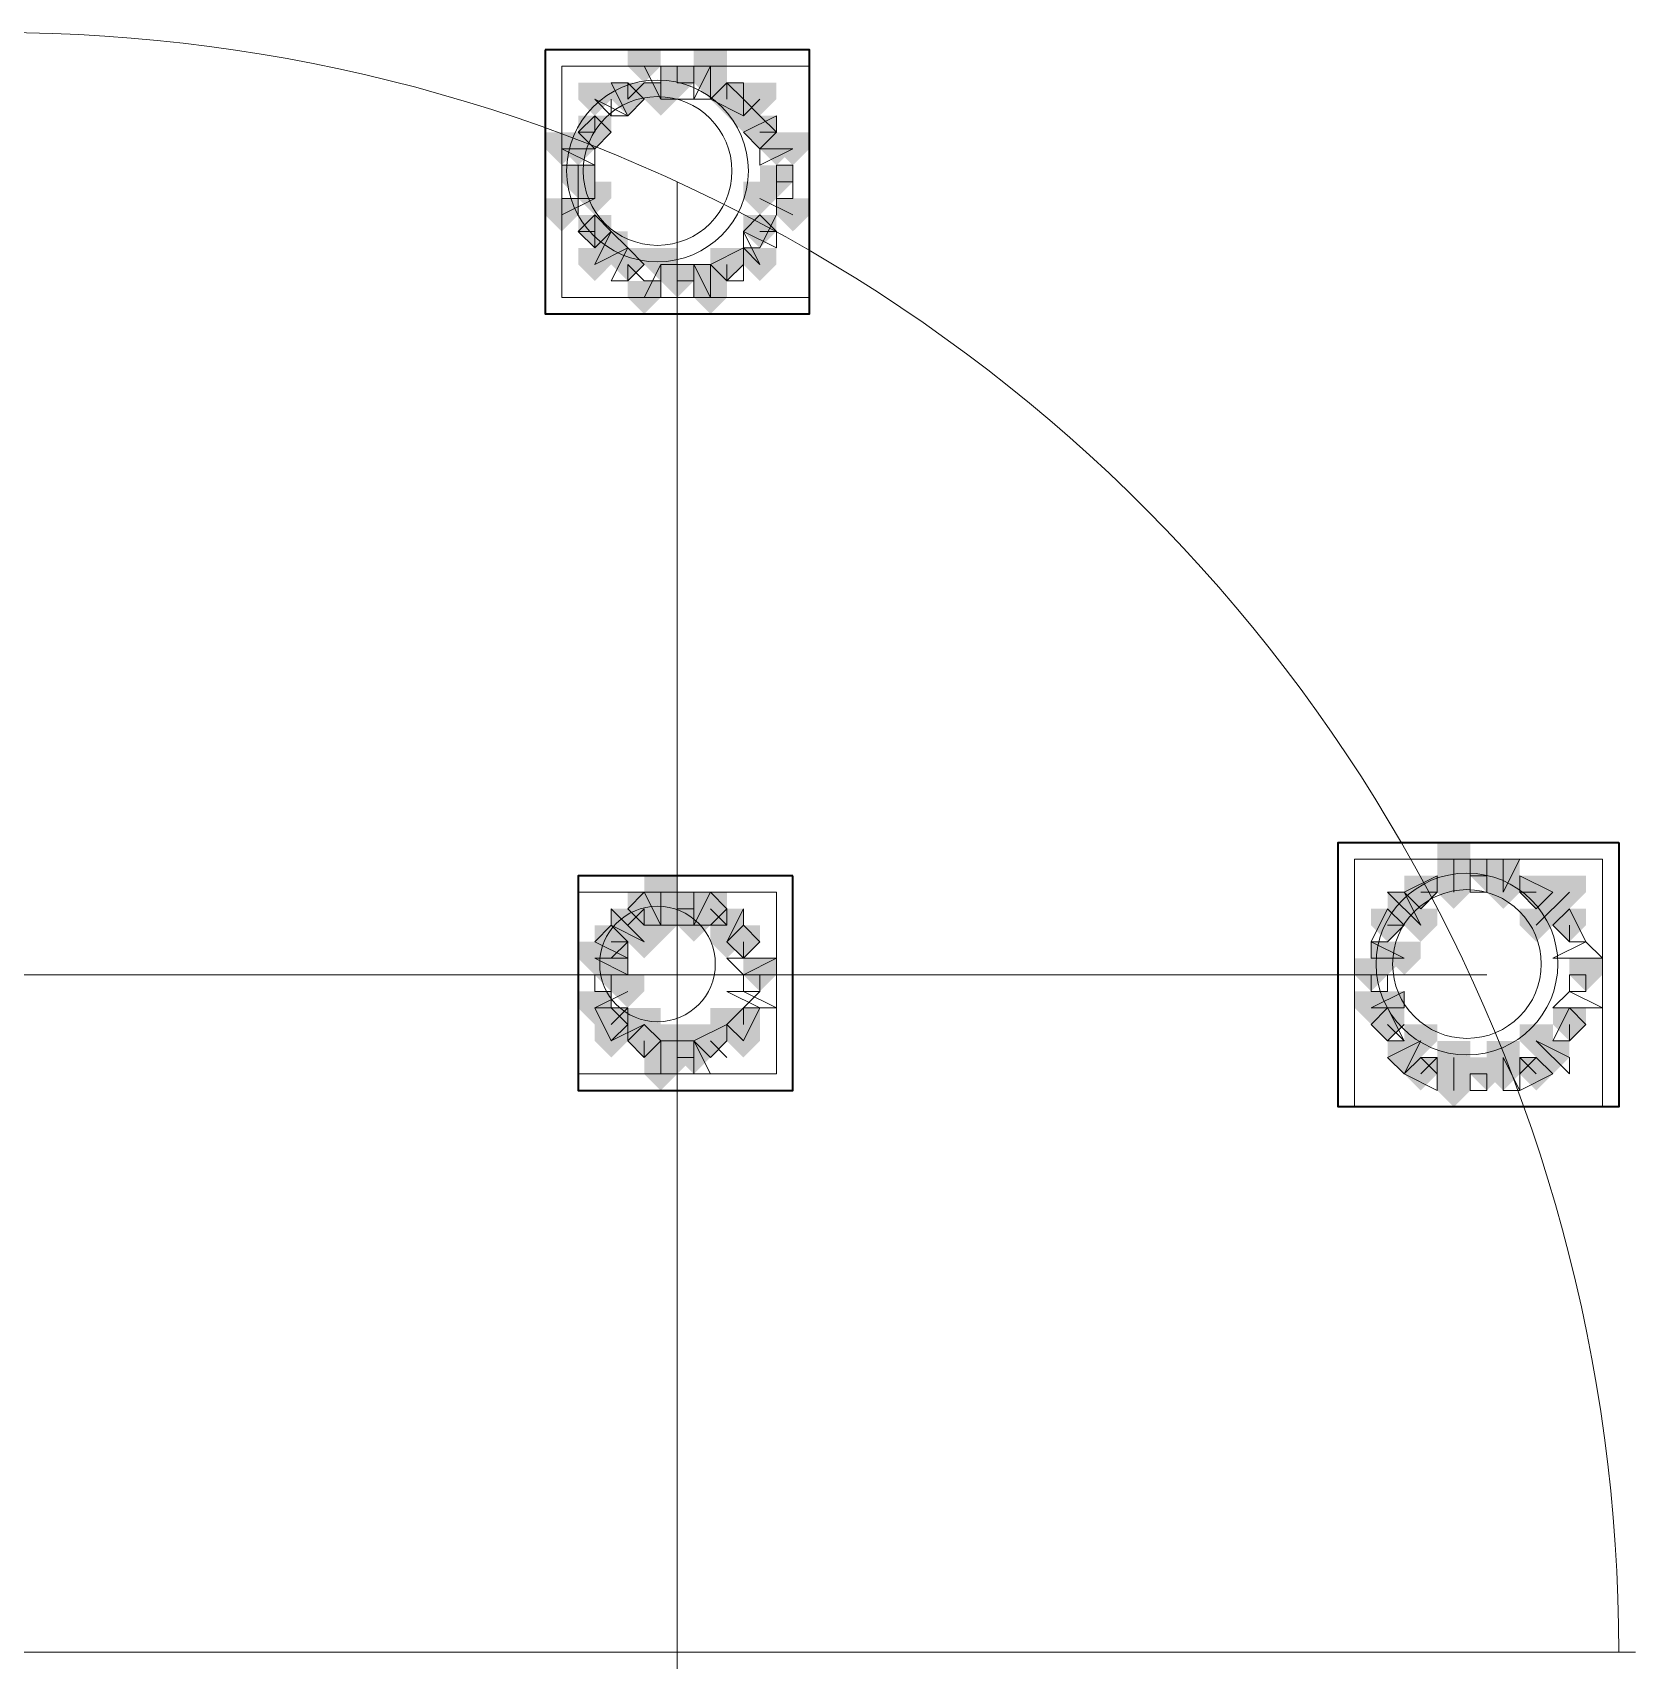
# Model space of a CAD drawing. Header units: millimetres. Extents: x 2315 to 4619, y 1334 to 1897.
# Drawn here: x 3570.14 to 3576.07, y 1541.67 to 1547.68 of the extents above; entities that cross this region are included whole.
import ezdxf

# ---------------------------------------------------------------- set-up
doc = ezdxf.new("R2010")
doc.units = ezdxf.units.MM
for name, color, linetype, true_color in [('PDF_10', 7, 'Continuous', 0x00b85c), ('PDF_AXIS', 7, 'Continuous', 0x00b85c), ('PDF_柱构件', 7, 'Continuous', 0x00b85c), ('PDF_转运站初步方案', 7, 'Continuous', 0x00b85c)]:
    doc.layers.add(name, color=color, linetype=linetype, true_color=true_color)
doc.layers.add('PDF_中心线层', color=1, linetype='Continuous')
doc.layers.add('PDF_粗实线层', color=7, linetype='Continuous')

msp = doc.modelspace()

# ---------------------------------------------------------------- hatches: boundary and pattern name
at = {"layer": 'PDF_10', "transparency": 33554559}
for points in [[(3572.5223, 1547.5601), (3572.4612, 1547.5601), (3572.4612, 1547.499), (3572.5223, 1547.4379), (3572.5834, 1547.499), (3572.5834, 1547.5601)], [(3572.5223, 1547.5601), (3572.4612, 1547.5601), (3572.4612, 1547.499), (3572.5223, 1547.4379), (3572.5834, 1547.499), (3572.5834, 1547.5601)], [(3572.3391, 1547.499), (3572.278, 1547.499), (3572.278, 1547.4379), (3572.3391, 1547.3768), (3572.4002, 1547.4379), (3572.4002, 1547.499)], [(3572.3391, 1547.499), (3572.278, 1547.499), (3572.278, 1547.4379), (3572.3391, 1547.3768), (3572.4002, 1547.4379), (3572.4002, 1547.499)], [(3572.7056, 1547.499), (3572.6445, 1547.499), (3572.6445, 1547.4379), (3572.7056, 1547.3768), (3572.7666, 1547.4379), (3572.7666, 1547.499)], [(3572.7056, 1547.499), (3572.6445, 1547.499), (3572.6445, 1547.4379), (3572.7056, 1547.3768), (3572.7666, 1547.4379), (3572.7666, 1547.499)], [(3572.2169, 1547.3768), (3572.1558, 1547.3768), (3572.1558, 1547.3157), (3572.2169, 1547.2547), (3572.278, 1547.3157), (3572.278, 1547.3768)], [(3572.2169, 1547.3768), (3572.1558, 1547.3768), (3572.1558, 1547.3157), (3572.2169, 1547.2547), (3572.278, 1547.3157), (3572.278, 1547.3768)], [(3572.8277, 1547.3768), (3572.7666, 1547.3768), (3572.7666, 1547.3157), (3572.8277, 1547.2547), (3572.8888, 1547.3157), (3572.8888, 1547.3768)], [(3572.8277, 1547.3768), (3572.7666, 1547.3768), (3572.7666, 1547.3157), (3572.8277, 1547.2547), (3572.8888, 1547.3157), (3572.8888, 1547.3768)], [(3572.1558, 1547.1936), (3572.0948, 1547.1936), (3572.0948, 1547.1325), (3572.1558, 1547.0714), (3572.2169, 1547.1325), (3572.2169, 1547.1936)], [(3572.1558, 1547.1936), (3572.0948, 1547.1936), (3572.0948, 1547.1325), (3572.1558, 1547.0714), (3572.2169, 1547.1325), (3572.2169, 1547.1936)], [(3572.1558, 1547.1936), (3572.0948, 1547.1936), (3572.0948, 1547.1325), (3572.1558, 1547.0714), (3572.2169, 1547.1325), (3572.2169, 1547.1936)], [(3572.8888, 1547.1936), (3572.8277, 1547.1936), (3572.8277, 1547.1325), (3572.8888, 1547.0714), (3572.9499, 1547.1325), (3572.9499, 1547.1936)], [(3572.8888, 1547.1936), (3572.8277, 1547.1936), (3572.8277, 1547.1325), (3572.8888, 1547.0714), (3572.9499, 1547.1325), (3572.9499, 1547.1936)], [(3572.2169, 1547.0103), (3572.1558, 1547.0103), (3572.1558, 1546.9493), (3572.2169, 1546.8882), (3572.278, 1546.9493), (3572.278, 1547.0103)], [(3572.2169, 1547.0103), (3572.1558, 1547.0103), (3572.1558, 1546.9493), (3572.2169, 1546.8882), (3572.278, 1546.9493), (3572.278, 1547.0103)], [(3572.8277, 1547.0103), (3572.7666, 1547.0103), (3572.7666, 1546.9493), (3572.8277, 1546.8882), (3572.8888, 1546.9493), (3572.8888, 1547.0103)], [(3572.8277, 1547.0103), (3572.7666, 1547.0103), (3572.7666, 1546.9493), (3572.8277, 1546.8882), (3572.8888, 1546.9493), (3572.8888, 1547.0103)], [(3572.3391, 1546.8882), (3572.278, 1546.8882), (3572.278, 1546.8271), (3572.3391, 1546.766), (3572.4002, 1546.8271), (3572.4002, 1546.8882)], [(3572.3391, 1546.8882), (3572.278, 1546.8882), (3572.278, 1546.8271), (3572.3391, 1546.766), (3572.4002, 1546.8271), (3572.4002, 1546.8882)], [(3572.7056, 1546.8882), (3572.6445, 1546.8882), (3572.6445, 1546.8271), (3572.7056, 1546.766), (3572.7666, 1546.8271), (3572.7666, 1546.8882)], [(3572.7056, 1546.8882), (3572.6445, 1546.8882), (3572.6445, 1546.8271), (3572.7056, 1546.766), (3572.7666, 1546.8271), (3572.7666, 1546.8882)], [(3572.5223, 1546.8271), (3572.4612, 1546.8271), (3572.4612, 1546.766), (3572.5223, 1546.7049), (3572.5834, 1546.766), (3572.5834, 1546.8271)], [(3572.5223, 1546.8271), (3572.4612, 1546.8271), (3572.4612, 1546.766), (3572.5223, 1546.7049), (3572.5834, 1546.766), (3572.5834, 1546.8271)], [(3572.5223, 1546.8271), (3572.4612, 1546.8271), (3572.4612, 1546.766), (3572.5223, 1546.7049), (3572.5834, 1546.766), (3572.5834, 1546.8271)], [(3575.5153, 1544.6282), (3575.4542, 1544.6282), (3575.4542, 1544.5671), (3575.5153, 1544.506), (3575.5764, 1544.5671), (3575.5764, 1544.6282)], [(3575.5153, 1544.6282), (3575.4542, 1544.6282), (3575.4542, 1544.5671), (3575.5153, 1544.506), (3575.5764, 1544.5671), (3575.5764, 1544.6282)], [(3575.271, 1544.5671), (3575.2099, 1544.5671), (3575.2099, 1544.506), (3575.271, 1544.4449), (3575.332, 1544.506), (3575.332, 1544.5671)], [(3575.271, 1544.5671), (3575.2099, 1544.5671), (3575.2099, 1544.506), (3575.271, 1544.4449), (3575.332, 1544.506), (3575.332, 1544.5671)], [(3575.6985, 1544.5671), (3575.6375, 1544.5671), (3575.6375, 1544.506), (3575.6985, 1544.4449), (3575.7596, 1544.506), (3575.7596, 1544.5671)], [(3575.6985, 1544.5671), (3575.6375, 1544.5671), (3575.6375, 1544.506), (3575.6985, 1544.4449), (3575.7596, 1544.506), (3575.7596, 1544.5671)], [(3572.4002, 1544.506), (3572.3391, 1544.506), (3572.3391, 1544.4449), (3572.4002, 1544.3839), (3572.4612, 1544.4449), (3572.4612, 1544.506)], [(3572.4002, 1544.506), (3572.3391, 1544.506), (3572.3391, 1544.4449), (3572.4002, 1544.3839), (3572.4612, 1544.4449), (3572.4612, 1544.506)], [(3572.5223, 1544.506), (3572.4612, 1544.506), (3572.4612, 1544.4449), (3572.5223, 1544.3839), (3572.5834, 1544.4449), (3572.5834, 1544.506)], [(3572.5223, 1544.506), (3572.4612, 1544.506), (3572.4612, 1544.4449), (3572.5223, 1544.3839), (3572.5834, 1544.4449), (3572.5834, 1544.506)], [(3572.6445, 1544.506), (3572.5834, 1544.506), (3572.5834, 1544.4449), (3572.6445, 1544.3839), (3572.7056, 1544.4449), (3572.7056, 1544.506)], [(3572.6445, 1544.506), (3572.5834, 1544.506), (3572.5834, 1544.4449), (3572.6445, 1544.3839), (3572.7056, 1544.4449), (3572.7056, 1544.506)], [(3575.1488, 1544.4449), (3575.0877, 1544.4449), (3575.0877, 1544.3839), (3575.1488, 1544.3228), (3575.2099, 1544.3839), (3575.2099, 1544.4449)], [(3575.1488, 1544.4449), (3575.0877, 1544.4449), (3575.0877, 1544.3839), (3575.1488, 1544.3228), (3575.2099, 1544.3839), (3575.2099, 1544.4449)], [(3575.8207, 1544.4449), (3575.7596, 1544.4449), (3575.7596, 1544.3839), (3575.8207, 1544.3228), (3575.8818, 1544.3839), (3575.8818, 1544.4449)], [(3575.8207, 1544.4449), (3575.7596, 1544.4449), (3575.7596, 1544.3839), (3575.8207, 1544.3228), (3575.8818, 1544.3839), (3575.8818, 1544.4449)], [(3575.8207, 1544.4449), (3575.7596, 1544.4449), (3575.7596, 1544.3839), (3575.8207, 1544.3228), (3575.8818, 1544.3839), (3575.8818, 1544.4449)], [(3572.278, 1544.3839), (3572.2169, 1544.3839), (3572.2169, 1544.3228), (3572.278, 1544.2617), (3572.3391, 1544.3228), (3572.3391, 1544.3839)], [(3572.278, 1544.3839), (3572.2169, 1544.3839), (3572.2169, 1544.3228), (3572.278, 1544.2617), (3572.3391, 1544.3228), (3572.3391, 1544.3839)], [(3572.7666, 1544.3839), (3572.7056, 1544.3839), (3572.7056, 1544.3228), (3572.7666, 1544.2617), (3572.8277, 1544.3228), (3572.8277, 1544.3839)], [(3572.7666, 1544.3839), (3572.7056, 1544.3839), (3572.7056, 1544.3228), (3572.7666, 1544.2617), (3572.8277, 1544.3228), (3572.8277, 1544.3839)], [(3572.7666, 1544.3839), (3572.7056, 1544.3839), (3572.7056, 1544.3228), (3572.7666, 1544.2617), (3572.8277, 1544.3228), (3572.8277, 1544.3839)], [(3572.278, 1544.2617), (3572.2169, 1544.2617), (3572.2169, 1544.2006), (3572.278, 1544.1395), (3572.3391, 1544.2006), (3572.3391, 1544.2617)], [(3572.278, 1544.2617), (3572.2169, 1544.2617), (3572.2169, 1544.2006), (3572.278, 1544.1395), (3572.3391, 1544.2006), (3572.3391, 1544.2617)], [(3572.8277, 1544.2617), (3572.7666, 1544.2617), (3572.7666, 1544.2006), (3572.8277, 1544.1395), (3572.8888, 1544.2006), (3572.8888, 1544.2617)], [(3572.8277, 1544.2617), (3572.7666, 1544.2617), (3572.7666, 1544.2006), (3572.8277, 1544.1395), (3572.8888, 1544.2006), (3572.8888, 1544.2617)], [(3575.0877, 1544.2617), (3575.0266, 1544.2617), (3575.0266, 1544.2006), (3575.0877, 1544.1395), (3575.1488, 1544.2006), (3575.1488, 1544.2617)], [(3575.0877, 1544.2617), (3575.0266, 1544.2617), (3575.0266, 1544.2006), (3575.0877, 1544.1395), (3575.1488, 1544.2006), (3575.1488, 1544.2617)], [(3575.8818, 1544.2617), (3575.8207, 1544.2617), (3575.8207, 1544.2006), (3575.8818, 1544.1395), (3575.9429, 1544.2006), (3575.9429, 1544.2617)], [(3575.8818, 1544.2617), (3575.8207, 1544.2617), (3575.8207, 1544.2006), (3575.8818, 1544.1395), (3575.9429, 1544.2006), (3575.9429, 1544.2617)], [(3572.278, 1544.0784), (3572.2169, 1544.0784), (3572.2169, 1544.0174), (3572.278, 1543.9563), (3572.3391, 1544.0174), (3572.3391, 1544.0784)], [(3572.278, 1544.0784), (3572.2169, 1544.0784), (3572.2169, 1544.0174), (3572.278, 1543.9563), (3572.3391, 1544.0174), (3572.3391, 1544.0784)], [(3572.7666, 1544.0784), (3572.7056, 1544.0784), (3572.7056, 1544.0174), (3572.7666, 1543.9563), (3572.8277, 1544.0174), (3572.8277, 1544.0784)], [(3572.7666, 1544.0784), (3572.7056, 1544.0784), (3572.7056, 1544.0174), (3572.7666, 1543.9563), (3572.8277, 1544.0174), (3572.8277, 1544.0784)], [(3575.1488, 1544.0784), (3575.0877, 1544.0784), (3575.0877, 1544.0174), (3575.1488, 1543.9563), (3575.2099, 1544.0174), (3575.2099, 1544.0784)], [(3575.1488, 1544.0784), (3575.0877, 1544.0784), (3575.0877, 1544.0174), (3575.1488, 1543.9563), (3575.2099, 1544.0174), (3575.2099, 1544.0784)], [(3575.8207, 1544.0784), (3575.7596, 1544.0784), (3575.7596, 1544.0174), (3575.8207, 1543.9563), (3575.8818, 1544.0174), (3575.8818, 1544.0784)], [(3575.8207, 1544.0784), (3575.7596, 1544.0784), (3575.7596, 1544.0174), (3575.8207, 1543.9563), (3575.8818, 1544.0174), (3575.8818, 1544.0784)], [(3572.4002, 1544.0174), (3572.3391, 1544.0174), (3572.3391, 1543.9563), (3572.4002, 1543.8952), (3572.4612, 1543.9563), (3572.4612, 1544.0174)], [(3572.4002, 1544.0174), (3572.3391, 1544.0174), (3572.3391, 1543.9563), (3572.4002, 1543.8952), (3572.4612, 1543.9563), (3572.4612, 1544.0174)], [(3572.6445, 1544.0174), (3572.5834, 1544.0174), (3572.5834, 1543.9563), (3572.6445, 1543.8952), (3572.7056, 1543.9563), (3572.7056, 1544.0174)], [(3572.6445, 1544.0174), (3572.5834, 1544.0174), (3572.5834, 1543.9563), (3572.6445, 1543.8952), (3572.7056, 1543.9563), (3572.7056, 1544.0174)], [(3572.5223, 1543.9563), (3572.4612, 1543.9563), (3572.4612, 1543.8952), (3572.5223, 1543.8341), (3572.5834, 1543.8952), (3572.5834, 1543.9563)], [(3572.5223, 1543.9563), (3572.4612, 1543.9563), (3572.4612, 1543.8952), (3572.5223, 1543.8341), (3572.5834, 1543.8952), (3572.5834, 1543.9563)], [(3575.271, 1543.8952), (3575.2099, 1543.8952), (3575.2099, 1543.8341), (3575.271, 1543.773), (3575.332, 1543.8341), (3575.332, 1543.8952)], [(3575.271, 1543.8952), (3575.2099, 1543.8952), (3575.2099, 1543.8341), (3575.271, 1543.773), (3575.332, 1543.8341), (3575.332, 1543.8952)], [(3575.5153, 1543.8952), (3575.4542, 1543.8952), (3575.4542, 1543.8341), (3575.5153, 1543.773), (3575.5764, 1543.8341), (3575.5764, 1543.8952)], [(3575.5153, 1543.8952), (3575.4542, 1543.8952), (3575.4542, 1543.8341), (3575.5153, 1543.773), (3575.5764, 1543.8341), (3575.5764, 1543.8952)], [(3575.6985, 1543.8952), (3575.6375, 1543.8952), (3575.6375, 1543.8341), (3575.6985, 1543.773), (3575.7596, 1543.8341), (3575.7596, 1543.8952)], [(3575.6985, 1543.8952), (3575.6375, 1543.8952), (3575.6375, 1543.8341), (3575.6985, 1543.773), (3575.7596, 1543.8341), (3575.7596, 1543.8952)]]:
    msp.add_hatch(color=256, dxfattribs=at).paths.add_polyline_path(points)
at = {"layer": 'PDF_柱构件', "transparency": 33554559}
for points in [[(3572.4002, 1547.6211), (3572.3391, 1547.6211), (3572.3391, 1547.5601), (3572.4002, 1547.499), (3572.4612, 1547.5601), (3572.4612, 1547.6211)], [(3572.6445, 1547.6211), (3572.5834, 1547.6211), (3572.5834, 1547.5601), (3572.6445, 1547.499), (3572.7056, 1547.5601), (3572.7056, 1547.6211)], [(3572.6445, 1547.5601), (3572.5834, 1547.5601), (3572.5834, 1547.499), (3572.6445, 1547.4379), (3572.7056, 1547.499), (3572.7056, 1547.5601)], [(3572.2169, 1547.499), (3572.1558, 1547.499), (3572.1558, 1547.4379), (3572.2169, 1547.3768), (3572.278, 1547.4379), (3572.278, 1547.499)], [(3572.4612, 1547.499), (3572.4002, 1547.499), (3572.4002, 1547.4379), (3572.4612, 1547.3768), (3572.5223, 1547.4379), (3572.5223, 1547.499)], [(3572.8277, 1547.499), (3572.7666, 1547.499), (3572.7666, 1547.4379), (3572.8277, 1547.3768), (3572.8888, 1547.4379), (3572.8888, 1547.499)], [(3572.7666, 1547.4379), (3572.7056, 1547.4379), (3572.7056, 1547.3768), (3572.7666, 1547.3157), (3572.8277, 1547.3768), (3572.8277, 1547.4379)], [(3572.0948, 1547.3157), (3572.0337, 1547.3157), (3572.0337, 1547.2547), (3572.0948, 1547.1936), (3572.1558, 1547.2547), (3572.1558, 1547.3157)], [(3572.1558, 1547.3157), (3572.0948, 1547.3157), (3572.0948, 1547.2547), (3572.1558, 1547.1936), (3572.2169, 1547.2547), (3572.2169, 1547.3157)], [(3572.8888, 1547.3157), (3572.8277, 1547.3157), (3572.8277, 1547.2547), (3572.8888, 1547.1936), (3572.9499, 1547.2547), (3572.9499, 1547.3157)], [(3572.9499, 1547.3157), (3572.8888, 1547.3157), (3572.8888, 1547.2547), (3572.9499, 1547.1936), (3573.011, 1547.2547), (3573.011, 1547.3157)], [(3572.2169, 1547.1325), (3572.1558, 1547.1325), (3572.1558, 1547.0714), (3572.2169, 1547.0103), (3572.278, 1547.0714), (3572.278, 1547.1325)], [(3572.8277, 1547.1325), (3572.7666, 1547.1325), (3572.7666, 1547.0714), (3572.8277, 1547.0103), (3572.8888, 1547.0714), (3572.8888, 1547.1325)], [(3572.0948, 1547.0714), (3572.0337, 1547.0714), (3572.0337, 1547.0103), (3572.0948, 1546.9493), (3572.1558, 1547.0103), (3572.1558, 1547.0714)], [(3572.9499, 1547.0714), (3572.8888, 1547.0714), (3572.8888, 1547.0103), (3572.9499, 1546.9493), (3573.011, 1547.0103), (3573.011, 1547.0714)], [(3572.278, 1546.9493), (3572.2169, 1546.9493), (3572.2169, 1546.8882), (3572.278, 1546.8271), (3572.3391, 1546.8882), (3572.3391, 1546.9493)], [(3572.2169, 1546.8882), (3572.1558, 1546.8882), (3572.1558, 1546.8271), (3572.2169, 1546.766), (3572.278, 1546.8271), (3572.278, 1546.8882)], [(3572.4612, 1546.8882), (3572.4002, 1546.8882), (3572.4002, 1546.8271), (3572.4612, 1546.766), (3572.5223, 1546.8271), (3572.5223, 1546.8882)], [(3572.8277, 1546.8882), (3572.7666, 1546.8882), (3572.7666, 1546.8271), (3572.8277, 1546.766), (3572.8888, 1546.8271), (3572.8888, 1546.8882)], [(3572.6445, 1546.8271), (3572.5834, 1546.8271), (3572.5834, 1546.766), (3572.6445, 1546.7049), (3572.7056, 1546.766), (3572.7056, 1546.8271)], [(3572.4002, 1546.766), (3572.3391, 1546.766), (3572.3391, 1546.7049), (3572.4002, 1546.6439), (3572.4612, 1546.7049), (3572.4612, 1546.766)], [(3572.6445, 1546.766), (3572.5834, 1546.766), (3572.5834, 1546.7049), (3572.6445, 1546.6439), (3572.7056, 1546.7049), (3572.7056, 1546.766)], [(3575.3931, 1544.6893), (3575.332, 1544.6893), (3575.332, 1544.6282), (3575.3931, 1544.5671), (3575.4542, 1544.6282), (3575.4542, 1544.6893)], [(3575.3931, 1544.6282), (3575.332, 1544.6282), (3575.332, 1544.5671), (3575.3931, 1544.506), (3575.4542, 1544.5671), (3575.4542, 1544.6282)], [(3575.5764, 1544.6282), (3575.5153, 1544.6282), (3575.5153, 1544.5671), (3575.5764, 1544.506), (3575.6375, 1544.5671), (3575.6375, 1544.6282)], [(3572.4612, 1544.5671), (3572.4002, 1544.5671), (3572.4002, 1544.506), (3572.4612, 1544.4449), (3572.5223, 1544.506), (3572.5223, 1544.5671)], [(3575.3931, 1544.5671), (3575.332, 1544.5671), (3575.332, 1544.506), (3575.3931, 1544.4449), (3575.4542, 1544.506), (3575.4542, 1544.5671)], [(3575.5764, 1544.5671), (3575.5153, 1544.5671), (3575.5153, 1544.506), (3575.5764, 1544.4449), (3575.6375, 1544.506), (3575.6375, 1544.5671)], [(3575.8207, 1544.5671), (3575.7596, 1544.5671), (3575.7596, 1544.506), (3575.8207, 1544.4449), (3575.8818, 1544.506), (3575.8818, 1544.5671)], [(3572.4612, 1544.506), (3572.4002, 1544.506), (3572.4002, 1544.4449), (3572.4612, 1544.3839), (3572.5223, 1544.4449), (3572.5223, 1544.506)], [(3572.5834, 1544.506), (3572.5223, 1544.506), (3572.5223, 1544.4449), (3572.5834, 1544.3839), (3572.6445, 1544.4449), (3572.6445, 1544.506)], [(3575.2099, 1544.506), (3575.1488, 1544.506), (3575.1488, 1544.4449), (3575.2099, 1544.3839), (3575.271, 1544.4449), (3575.271, 1544.506)], [(3575.7596, 1544.506), (3575.6985, 1544.506), (3575.6985, 1544.4449), (3575.7596, 1544.3839), (3575.8207, 1544.4449), (3575.8207, 1544.506)], [(3572.3391, 1544.4449), (3572.278, 1544.4449), (3572.278, 1544.3839), (3572.3391, 1544.3228), (3572.4002, 1544.3839), (3572.4002, 1544.4449)], [(3572.4612, 1544.4449), (3572.4002, 1544.4449), (3572.4002, 1544.3839), (3572.4612, 1544.3228), (3572.5223, 1544.3839), (3572.5223, 1544.4449)], [(3572.5834, 1544.4449), (3572.5223, 1544.4449), (3572.5223, 1544.3839), (3572.5834, 1544.3228), (3572.6445, 1544.3839), (3572.6445, 1544.4449)], [(3572.7056, 1544.4449), (3572.6445, 1544.4449), (3572.6445, 1544.3839), (3572.7056, 1544.3228), (3572.7666, 1544.3839), (3572.7666, 1544.4449)], [(3575.271, 1544.4449), (3575.2099, 1544.4449), (3575.2099, 1544.3839), (3575.271, 1544.3228), (3575.332, 1544.3839), (3575.332, 1544.4449)], [(3575.6985, 1544.4449), (3575.6375, 1544.4449), (3575.6375, 1544.3839), (3575.6985, 1544.3228), (3575.7596, 1544.3839), (3575.7596, 1544.4449)], [(3572.4002, 1544.3839), (3572.3391, 1544.3839), (3572.3391, 1544.3228), (3572.4002, 1544.2617), (3572.4612, 1544.3228), (3572.4612, 1544.3839)], [(3572.7056, 1544.3839), (3572.6445, 1544.3839), (3572.6445, 1544.3228), (3572.7056, 1544.2617), (3572.7666, 1544.3228), (3572.7666, 1544.3839)], [(3572.2169, 1544.3228), (3572.1558, 1544.3228), (3572.1558, 1544.2617), (3572.2169, 1544.2006), (3572.278, 1544.2617), (3572.278, 1544.3228)], [(3572.278, 1544.3228), (3572.2169, 1544.3228), (3572.2169, 1544.2617), (3572.278, 1544.2006), (3572.3391, 1544.2617), (3572.3391, 1544.3228)], [(3575.1488, 1544.3228), (3575.0877, 1544.3228), (3575.0877, 1544.2617), (3575.1488, 1544.2006), (3575.2099, 1544.2617), (3575.2099, 1544.3228)], [(3575.2099, 1544.3228), (3575.1488, 1544.3228), (3575.1488, 1544.2617), (3575.2099, 1544.2006), (3575.271, 1544.2617), (3575.271, 1544.3228)], [(3572.3391, 1544.2006), (3572.278, 1544.2006), (3572.278, 1544.1395), (3572.3391, 1544.0784), (3572.4002, 1544.1395), (3572.4002, 1544.2006)], [(3572.2169, 1544.1395), (3572.1558, 1544.1395), (3572.1558, 1544.0784), (3572.2169, 1544.0174), (3572.278, 1544.0784), (3572.278, 1544.1395)], [(3575.0877, 1544.1395), (3575.0266, 1544.1395), (3575.0266, 1544.0784), (3575.0877, 1544.0174), (3575.1488, 1544.0784), (3575.1488, 1544.1395)], [(3575.1488, 1544.1395), (3575.0877, 1544.1395), (3575.0877, 1544.0784), (3575.1488, 1544.0174), (3575.2099, 1544.0784), (3575.2099, 1544.1395)], [(3572.4002, 1544.0784), (3572.3391, 1544.0784), (3572.3391, 1544.0174), (3572.4002, 1543.9563), (3572.4612, 1544.0174), (3572.4612, 1544.0784)], [(3572.7056, 1544.0784), (3572.6445, 1544.0784), (3572.6445, 1544.0174), (3572.7056, 1543.9563), (3572.7666, 1544.0174), (3572.7666, 1544.0784)], [(3572.278, 1544.0174), (3572.2169, 1544.0174), (3572.2169, 1543.9563), (3572.278, 1543.8952), (3572.3391, 1543.9563), (3572.3391, 1544.0174)], [(3572.4612, 1544.0174), (3572.4002, 1544.0174), (3572.4002, 1543.9563), (3572.4612, 1543.8952), (3572.5223, 1543.9563), (3572.5223, 1544.0174)], [(3572.5834, 1544.0174), (3572.5223, 1544.0174), (3572.5223, 1543.9563), (3572.5834, 1543.8952), (3572.6445, 1543.9563), (3572.6445, 1544.0174)], [(3572.7666, 1544.0174), (3572.7056, 1544.0174), (3572.7056, 1543.9563), (3572.7666, 1543.8952), (3572.8277, 1543.9563), (3572.8277, 1544.0174)], [(3575.271, 1544.0174), (3575.2099, 1544.0174), (3575.2099, 1543.9563), (3575.271, 1543.8952), (3575.332, 1543.9563), (3575.332, 1544.0174)], [(3575.6985, 1544.0174), (3575.6375, 1544.0174), (3575.6375, 1543.9563), (3575.6985, 1543.8952), (3575.7596, 1543.9563), (3575.7596, 1544.0174)], [(3572.4612, 1543.9563), (3572.4002, 1543.9563), (3572.4002, 1543.8952), (3572.4612, 1543.8341), (3572.5223, 1543.8952), (3572.5223, 1543.9563)], [(3572.5834, 1543.9563), (3572.5223, 1543.9563), (3572.5223, 1543.8952), (3572.5834, 1543.8341), (3572.6445, 1543.8952), (3572.6445, 1543.9563)], [(3575.2099, 1543.9563), (3575.1488, 1543.9563), (3575.1488, 1543.8952), (3575.2099, 1543.8341), (3575.271, 1543.8952), (3575.271, 1543.9563)], [(3575.3931, 1543.9563), (3575.332, 1543.9563), (3575.332, 1543.8952), (3575.3931, 1543.8341), (3575.4542, 1543.8952), (3575.4542, 1543.9563)], [(3575.5764, 1543.9563), (3575.5153, 1543.9563), (3575.5153, 1543.8952), (3575.5764, 1543.8341), (3575.6375, 1543.8952), (3575.6375, 1543.9563)], [(3575.7596, 1543.9563), (3575.6985, 1543.9563), (3575.6985, 1543.8952), (3575.7596, 1543.8341), (3575.8207, 1543.8952), (3575.8207, 1543.9563)], [(3572.4612, 1543.8952), (3572.4002, 1543.8952), (3572.4002, 1543.8341), (3572.4612, 1543.773), (3572.5223, 1543.8341), (3572.5223, 1543.8952)], [(3575.3931, 1543.8952), (3575.332, 1543.8952), (3575.332, 1543.8341), (3575.3931, 1543.773), (3575.4542, 1543.8341), (3575.4542, 1543.8952)], [(3575.5764, 1543.8952), (3575.5153, 1543.8952), (3575.5153, 1543.8341), (3575.5764, 1543.773), (3575.6375, 1543.8341), (3575.6375, 1543.8952)], [(3575.3931, 1543.8341), (3575.332, 1543.8341), (3575.332, 1543.773), (3575.3931, 1543.712), (3575.4542, 1543.773), (3575.4542, 1543.8341)]]:
    msp.add_hatch(color=256, dxfattribs=at).paths.add_polyline_path(points)
at = {"layer": 'PDF_转运站初步方案', "transparency": 33554559}
for points in [[(3572.5223, 1547.5601), (3572.4612, 1547.5601), (3572.4612, 1547.499), (3572.5223, 1547.4379), (3572.5834, 1547.499), (3572.5834, 1547.5601)], [(3572.5223, 1547.5601), (3572.4612, 1547.5601), (3572.4612, 1547.499), (3572.5223, 1547.4379), (3572.5834, 1547.499), (3572.5834, 1547.5601)], [(3572.3391, 1547.499), (3572.278, 1547.499), (3572.278, 1547.4379), (3572.3391, 1547.3768), (3572.4002, 1547.4379), (3572.4002, 1547.499)], [(3572.3391, 1547.499), (3572.278, 1547.499), (3572.278, 1547.4379), (3572.3391, 1547.3768), (3572.4002, 1547.4379), (3572.4002, 1547.499)], [(3572.7056, 1547.499), (3572.6445, 1547.499), (3572.6445, 1547.4379), (3572.7056, 1547.3768), (3572.7666, 1547.4379), (3572.7666, 1547.499)], [(3572.7056, 1547.499), (3572.6445, 1547.499), (3572.6445, 1547.4379), (3572.7056, 1547.3768), (3572.7666, 1547.4379), (3572.7666, 1547.499)], [(3572.2169, 1547.3768), (3572.1558, 1547.3768), (3572.1558, 1547.3157), (3572.2169, 1547.2547), (3572.278, 1547.3157), (3572.278, 1547.3768)], [(3572.2169, 1547.3768), (3572.1558, 1547.3768), (3572.1558, 1547.3157), (3572.2169, 1547.2547), (3572.278, 1547.3157), (3572.278, 1547.3768)], [(3572.8277, 1547.3768), (3572.7666, 1547.3768), (3572.7666, 1547.3157), (3572.8277, 1547.2547), (3572.8888, 1547.3157), (3572.8888, 1547.3768)], [(3572.8277, 1547.3768), (3572.7666, 1547.3768), (3572.7666, 1547.3157), (3572.8277, 1547.2547), (3572.8888, 1547.3157), (3572.8888, 1547.3768)], [(3572.1558, 1547.1936), (3572.0948, 1547.1936), (3572.0948, 1547.1325), (3572.1558, 1547.0714), (3572.2169, 1547.1325), (3572.2169, 1547.1936)], [(3572.1558, 1547.1936), (3572.0948, 1547.1936), (3572.0948, 1547.1325), (3572.1558, 1547.0714), (3572.2169, 1547.1325), (3572.2169, 1547.1936)], [(3572.8888, 1547.1936), (3572.8277, 1547.1936), (3572.8277, 1547.1325), (3572.8888, 1547.0714), (3572.9499, 1547.1325), (3572.9499, 1547.1936)], [(3572.8888, 1547.1936), (3572.8277, 1547.1936), (3572.8277, 1547.1325), (3572.8888, 1547.0714), (3572.9499, 1547.1325), (3572.9499, 1547.1936)], [(3572.2169, 1547.0103), (3572.1558, 1547.0103), (3572.1558, 1546.9493), (3572.2169, 1546.8882), (3572.278, 1546.9493), (3572.278, 1547.0103)], [(3572.2169, 1547.0103), (3572.1558, 1547.0103), (3572.1558, 1546.9493), (3572.2169, 1546.8882), (3572.278, 1546.9493), (3572.278, 1547.0103)], [(3572.8277, 1547.0103), (3572.7666, 1547.0103), (3572.7666, 1546.9493), (3572.8277, 1546.8882), (3572.8888, 1546.9493), (3572.8888, 1547.0103)], [(3572.8277, 1547.0103), (3572.7666, 1547.0103), (3572.7666, 1546.9493), (3572.8277, 1546.8882), (3572.8888, 1546.9493), (3572.8888, 1547.0103)], [(3572.3391, 1546.8882), (3572.278, 1546.8882), (3572.278, 1546.8271), (3572.3391, 1546.766), (3572.4002, 1546.8271), (3572.4002, 1546.8882)], [(3572.3391, 1546.8882), (3572.278, 1546.8882), (3572.278, 1546.8271), (3572.3391, 1546.766), (3572.4002, 1546.8271), (3572.4002, 1546.8882)], [(3572.7056, 1546.8882), (3572.6445, 1546.8882), (3572.6445, 1546.8271), (3572.7056, 1546.766), (3572.7666, 1546.8271), (3572.7666, 1546.8882)], [(3572.7056, 1546.8882), (3572.6445, 1546.8882), (3572.6445, 1546.8271), (3572.7056, 1546.766), (3572.7666, 1546.8271), (3572.7666, 1546.8882)], [(3572.5223, 1546.8271), (3572.4612, 1546.8271), (3572.4612, 1546.766), (3572.5223, 1546.7049), (3572.5834, 1546.766), (3572.5834, 1546.8271)], [(3572.5223, 1546.8271), (3572.4612, 1546.8271), (3572.4612, 1546.766), (3572.5223, 1546.7049), (3572.5834, 1546.766), (3572.5834, 1546.8271)], [(3575.5153, 1544.6282), (3575.4542, 1544.6282), (3575.4542, 1544.5671), (3575.5153, 1544.506), (3575.5764, 1544.5671), (3575.5764, 1544.6282)], [(3575.5153, 1544.6282), (3575.4542, 1544.6282), (3575.4542, 1544.5671), (3575.5153, 1544.506), (3575.5764, 1544.5671), (3575.5764, 1544.6282)], [(3575.271, 1544.5671), (3575.2099, 1544.5671), (3575.2099, 1544.506), (3575.271, 1544.4449), (3575.332, 1544.506), (3575.332, 1544.5671)], [(3575.271, 1544.5671), (3575.2099, 1544.5671), (3575.2099, 1544.506), (3575.271, 1544.4449), (3575.332, 1544.506), (3575.332, 1544.5671)], [(3575.6985, 1544.5671), (3575.6375, 1544.5671), (3575.6375, 1544.506), (3575.6985, 1544.4449), (3575.7596, 1544.506), (3575.7596, 1544.5671)], [(3575.6985, 1544.5671), (3575.6375, 1544.5671), (3575.6375, 1544.506), (3575.6985, 1544.4449), (3575.7596, 1544.506), (3575.7596, 1544.5671)], [(3572.4002, 1544.506), (3572.3391, 1544.506), (3572.3391, 1544.4449), (3572.4002, 1544.3839), (3572.4612, 1544.4449), (3572.4612, 1544.506)], [(3572.4002, 1544.506), (3572.3391, 1544.506), (3572.3391, 1544.4449), (3572.4002, 1544.3839), (3572.4612, 1544.4449), (3572.4612, 1544.506)], [(3572.5223, 1544.506), (3572.4612, 1544.506), (3572.4612, 1544.4449), (3572.5223, 1544.3839), (3572.5834, 1544.4449), (3572.5834, 1544.506)], [(3572.5223, 1544.506), (3572.4612, 1544.506), (3572.4612, 1544.4449), (3572.5223, 1544.3839), (3572.5834, 1544.4449), (3572.5834, 1544.506)], [(3572.6445, 1544.506), (3572.5834, 1544.506), (3572.5834, 1544.4449), (3572.6445, 1544.3839), (3572.7056, 1544.4449), (3572.7056, 1544.506)], [(3572.6445, 1544.506), (3572.5834, 1544.506), (3572.5834, 1544.4449), (3572.6445, 1544.3839), (3572.7056, 1544.4449), (3572.7056, 1544.506)], [(3575.1488, 1544.4449), (3575.0877, 1544.4449), (3575.0877, 1544.3839), (3575.1488, 1544.3228), (3575.2099, 1544.3839), (3575.2099, 1544.4449)], [(3575.1488, 1544.4449), (3575.0877, 1544.4449), (3575.0877, 1544.3839), (3575.1488, 1544.3228), (3575.2099, 1544.3839), (3575.2099, 1544.4449)], [(3575.8207, 1544.4449), (3575.7596, 1544.4449), (3575.7596, 1544.3839), (3575.8207, 1544.3228), (3575.8818, 1544.3839), (3575.8818, 1544.4449)], [(3575.8207, 1544.4449), (3575.7596, 1544.4449), (3575.7596, 1544.3839), (3575.8207, 1544.3228), (3575.8818, 1544.3839), (3575.8818, 1544.4449)], [(3572.278, 1544.3839), (3572.2169, 1544.3839), (3572.2169, 1544.3228), (3572.278, 1544.2617), (3572.3391, 1544.3228), (3572.3391, 1544.3839)], [(3572.278, 1544.3839), (3572.2169, 1544.3839), (3572.2169, 1544.3228), (3572.278, 1544.2617), (3572.3391, 1544.3228), (3572.3391, 1544.3839)], [(3572.7666, 1544.3839), (3572.7056, 1544.3839), (3572.7056, 1544.3228), (3572.7666, 1544.2617), (3572.8277, 1544.3228), (3572.8277, 1544.3839)], [(3572.7666, 1544.3839), (3572.7056, 1544.3839), (3572.7056, 1544.3228), (3572.7666, 1544.2617), (3572.8277, 1544.3228), (3572.8277, 1544.3839)], [(3572.278, 1544.2617), (3572.2169, 1544.2617), (3572.2169, 1544.2006), (3572.278, 1544.1395), (3572.3391, 1544.2006), (3572.3391, 1544.2617)], [(3572.278, 1544.2617), (3572.2169, 1544.2617), (3572.2169, 1544.2006), (3572.278, 1544.1395), (3572.3391, 1544.2006), (3572.3391, 1544.2617)], [(3572.8277, 1544.2617), (3572.7666, 1544.2617), (3572.7666, 1544.2006), (3572.8277, 1544.1395), (3572.8888, 1544.2006), (3572.8888, 1544.2617)], [(3572.8277, 1544.2617), (3572.7666, 1544.2617), (3572.7666, 1544.2006), (3572.8277, 1544.1395), (3572.8888, 1544.2006), (3572.8888, 1544.2617)], [(3575.0877, 1544.2617), (3575.0266, 1544.2617), (3575.0266, 1544.2006), (3575.0877, 1544.1395), (3575.1488, 1544.2006), (3575.1488, 1544.2617)], [(3575.0877, 1544.2617), (3575.0266, 1544.2617), (3575.0266, 1544.2006), (3575.0877, 1544.1395), (3575.1488, 1544.2006), (3575.1488, 1544.2617)], [(3575.8818, 1544.2617), (3575.8207, 1544.2617), (3575.8207, 1544.2006), (3575.8818, 1544.1395), (3575.9429, 1544.2006), (3575.9429, 1544.2617)], [(3575.8818, 1544.2617), (3575.8207, 1544.2617), (3575.8207, 1544.2006), (3575.8818, 1544.1395), (3575.9429, 1544.2006), (3575.9429, 1544.2617)], [(3572.278, 1544.0784), (3572.2169, 1544.0784), (3572.2169, 1544.0174), (3572.278, 1543.9563), (3572.3391, 1544.0174), (3572.3391, 1544.0784)], [(3572.278, 1544.0784), (3572.2169, 1544.0784), (3572.2169, 1544.0174), (3572.278, 1543.9563), (3572.3391, 1544.0174), (3572.3391, 1544.0784)], [(3572.7666, 1544.0784), (3572.7056, 1544.0784), (3572.7056, 1544.0174), (3572.7666, 1543.9563), (3572.8277, 1544.0174), (3572.8277, 1544.0784)], [(3572.7666, 1544.0784), (3572.7056, 1544.0784), (3572.7056, 1544.0174), (3572.7666, 1543.9563), (3572.8277, 1544.0174), (3572.8277, 1544.0784)], [(3575.1488, 1544.0784), (3575.0877, 1544.0784), (3575.0877, 1544.0174), (3575.1488, 1543.9563), (3575.2099, 1544.0174), (3575.2099, 1544.0784)], [(3575.1488, 1544.0784), (3575.0877, 1544.0784), (3575.0877, 1544.0174), (3575.1488, 1543.9563), (3575.2099, 1544.0174), (3575.2099, 1544.0784)], [(3575.8207, 1544.0784), (3575.7596, 1544.0784), (3575.7596, 1544.0174), (3575.8207, 1543.9563), (3575.8818, 1544.0174), (3575.8818, 1544.0784)], [(3575.8207, 1544.0784), (3575.7596, 1544.0784), (3575.7596, 1544.0174), (3575.8207, 1543.9563), (3575.8818, 1544.0174), (3575.8818, 1544.0784)], [(3572.4002, 1544.0174), (3572.3391, 1544.0174), (3572.3391, 1543.9563), (3572.4002, 1543.8952), (3572.4612, 1543.9563), (3572.4612, 1544.0174)], [(3572.4002, 1544.0174), (3572.3391, 1544.0174), (3572.3391, 1543.9563), (3572.4002, 1543.8952), (3572.4612, 1543.9563), (3572.4612, 1544.0174)], [(3572.6445, 1544.0174), (3572.5834, 1544.0174), (3572.5834, 1543.9563), (3572.6445, 1543.8952), (3572.7056, 1543.9563), (3572.7056, 1544.0174)], [(3572.6445, 1544.0174), (3572.5834, 1544.0174), (3572.5834, 1543.9563), (3572.6445, 1543.8952), (3572.7056, 1543.9563), (3572.7056, 1544.0174)], [(3572.5223, 1543.9563), (3572.4612, 1543.9563), (3572.4612, 1543.8952), (3572.5223, 1543.8341), (3572.5834, 1543.8952), (3572.5834, 1543.9563)], [(3572.5223, 1543.9563), (3572.4612, 1543.9563), (3572.4612, 1543.8952), (3572.5223, 1543.8341), (3572.5834, 1543.8952), (3572.5834, 1543.9563)], [(3575.271, 1543.8952), (3575.2099, 1543.8952), (3575.2099, 1543.8341), (3575.271, 1543.773), (3575.332, 1543.8341), (3575.332, 1543.8952)], [(3575.271, 1543.8952), (3575.2099, 1543.8952), (3575.2099, 1543.8341), (3575.271, 1543.773), (3575.332, 1543.8341), (3575.332, 1543.8952)], [(3575.5153, 1543.8952), (3575.4542, 1543.8952), (3575.4542, 1543.8341), (3575.5153, 1543.773), (3575.5764, 1543.8341), (3575.5764, 1543.8952)], [(3575.5153, 1543.8952), (3575.4542, 1543.8952), (3575.4542, 1543.8341), (3575.5153, 1543.773), (3575.5764, 1543.8341), (3575.5764, 1543.8952)], [(3575.6985, 1543.8952), (3575.6375, 1543.8952), (3575.6375, 1543.8341), (3575.6985, 1543.773), (3575.7596, 1543.8341), (3575.7596, 1543.8952)], [(3575.6985, 1543.8952), (3575.6375, 1543.8952), (3575.6375, 1543.8341), (3575.6985, 1543.773), (3575.7596, 1543.8341), (3575.7596, 1543.8952)]]:
    msp.add_hatch(color=256, dxfattribs=at).paths.add_polyline_path(points)

# ---------------------------------------------------------------- linework, layer by layer
at = {"layer": 'PDF_10', "lineweight": 18}
for points in [[(3572.5223, 1547.5601), (3572.5223, 1547.499), (3572.5834, 1547.499)], [(3572.3391, 1547.499), (3572.3391, 1547.4379), (3572.4002, 1547.499)], [(3572.7056, 1547.4379), (3572.7056, 1547.499), (3572.7666, 1547.4379)], [(3572.1558, 1547.3157), (3572.2169, 1547.3157), (3572.2169, 1547.3768)], [(3572.8277, 1547.3768), (3572.8888, 1547.3157), (3572.8277, 1547.3157)], [(3572.1558, 1547.0714), (3572.1558, 1547.1936)], [(3572.8888, 1547.1936), (3572.8888, 1547.0714)], [(3572.8888, 1547.1325), (3572.9499, 1547.1325)], [(3572.2169, 1546.8882), (3572.2169, 1547.0103)], [(3572.8888, 1547.0103), (3572.8277, 1546.8882)], [(3572.2169, 1546.9493), (3572.1558, 1546.9493)], [(3572.8277, 1546.9493), (3572.8888, 1546.9493)], [(3572.4002, 1546.766), (3572.3391, 1546.8271), (3572.3391, 1546.766)], [(3572.7666, 1546.8271), (3572.7056, 1546.766), (3572.7056, 1546.8271)], [(3572.5834, 1546.766), (3572.5223, 1546.766)], [(3575.5153, 1544.506), (3575.5153, 1544.5671), (3575.4542, 1544.5671)], [(3572.5834, 1544.4449), (3572.5223, 1544.4449), (3572.5223, 1544.506)], [(3575.271, 1544.506), (3575.332, 1544.506), (3575.271, 1544.506)], [(3575.6985, 1544.506), (3575.6375, 1544.506), (3575.6985, 1544.506)], [(3572.4002, 1544.3839), (3572.4002, 1544.4449), (3572.3391, 1544.3839)], [(3572.7056, 1544.3839), (3572.6445, 1544.4449)], [(3572.6445, 1544.3839), (3572.7056, 1544.4449)], [(3575.1488, 1544.3839), (3575.2099, 1544.3839), (3575.1488, 1544.3228)], [(3575.8207, 1544.3228), (3575.8207, 1544.3839)], [(3572.278, 1544.3228), (3572.3391, 1544.3228), (3572.278, 1544.2617)], [(3572.7666, 1544.2617), (3572.7666, 1544.3228)], [(3572.2169, 1544.2006), (3572.278, 1544.2006), (3572.278, 1544.1395)], [(3572.8277, 1544.1395), (3572.8277, 1544.2006), (3572.7666, 1544.2006)], [(3575.1488, 1544.2006), (3575.0877, 1544.2006), (3575.0877, 1544.1395)], [(3575.8818, 1544.1395), (3575.8818, 1544.2006), (3575.8207, 1544.2006)], [(3572.278, 1544.0784), (3572.3391, 1544.0174)], [(3572.3391, 1544.0784), (3572.278, 1544.0174)], [(3572.7666, 1544.0174), (3572.7666, 1544.0784), (3572.7666, 1544.0174)], [(3575.1488, 1544.0174), (3575.2099, 1543.9563)], [(3575.2099, 1544.0174), (3575.1488, 1543.9563)], [(3575.8207, 1543.9563), (3575.8207, 1544.0174), (3575.8207, 1543.9563)], [(3572.3391, 1543.9563), (3572.4002, 1543.8952), (3572.4002, 1543.9563)], [(3572.5223, 1543.9563), (3572.5223, 1543.8952), (3572.5834, 1543.8952)], [(3572.6445, 1543.8952), (3572.7056, 1543.9563)], [(3572.6445, 1543.9563), (3572.7056, 1543.8952)], [(3575.271, 1543.8952), (3575.332, 1543.8341)], [(3575.332, 1543.8952), (3575.271, 1543.8341)], [(3575.6375, 1543.8341), (3575.6985, 1543.8952)], [(3575.6375, 1543.8952), (3575.6985, 1543.8341)], [(3575.4542, 1543.8341), (3575.5153, 1543.8341), (3575.5153, 1543.773)]]:
    msp.add_lwpolyline(points, dxfattribs=at)
at = {"layer": 'PDF_AXIS', "lineweight": 18}
for points in [[(3572.0948, 1547.5601), (3572.0948, 1546.7049), (3573.011, 1546.7049), (3573.011, 1547.5601)], [(3575.9429, 1544.6282), (3575.9429, 1543.712), (3575.0266, 1543.712), (3575.0266, 1544.6282)], [(3572.8888, 1544.506), (3572.8888, 1543.8341), (3572.1558, 1543.8341), (3572.1558, 1544.506)]]:
    msp.add_lwpolyline(points, close=True, dxfattribs=at)
at = {"layer": 'PDF_中心线层', "color": 112, "lineweight": 18, "true_color": 0x00b85c}
for points in [[(3572.5223, 1547.1325), (3572.5223, 1536.199)], [(3564.5818, 1544.2006), (3575.5153, 1544.2006)], [(3576.065, 1541.6963), (3564.032, 1541.6963), (3576.065, 1541.6963)]]:
    msp.add_lwpolyline(points, dxfattribs=at)
msp.add_arc((3570.0101, 1541.6905), 5.9938, 0.05486, 119.86945, dxfattribs=at)
at = {"layer": 'PDF_柱构件', "lineweight": 18}
for points in [[(3572.4002, 1547.5601), (3572.4612, 1547.4379)], [(3572.4612, 1547.4379), (3572.5834, 1547.4379), (3572.5834, 1547.5601), (3572.4612, 1547.5601)], [(3572.6445, 1547.5601), (3572.5834, 1547.4379), (3572.6445, 1547.4379)], [(3572.3391, 1547.3768), (3572.4002, 1547.4379), (3572.3391, 1547.499), (3572.278, 1547.499)], [(3572.6445, 1547.4379), (3572.7666, 1547.3768), (3572.7666, 1547.499), (3572.7056, 1547.499)], [(3572.2169, 1547.4379), (3572.278, 1547.3768), (3572.3391, 1547.3768)], [(3572.8277, 1547.4379), (3572.7666, 1547.3768)], [(3572.2169, 1547.2547), (3572.278, 1547.3157), (3572.2169, 1547.3768), (3572.1558, 1547.3157)], [(3572.7666, 1547.3157), (3572.8277, 1547.2547), (3572.8888, 1547.3157), (3572.8888, 1547.3768)], [(3572.0948, 1547.2547), (3572.2169, 1547.1936), (3572.2169, 1547.2547)], [(3572.9499, 1547.2547), (3572.8277, 1547.2547), (3572.8277, 1547.1936)], [(3572.2169, 1547.0714), (3572.2169, 1547.1936), (3572.0948, 1547.1936), (3572.0948, 1547.0714)], [(3572.8888, 1547.1936), (3572.8888, 1547.0714), (3572.9499, 1547.0714), (3572.9499, 1547.1936)], [(3572.0948, 1547.0103), (3572.2169, 1547.0714)], [(3572.9499, 1547.0103), (3572.8277, 1547.0714)], [(3572.278, 1546.9493), (3572.2169, 1547.0103), (3572.1558, 1546.9493), (3572.2169, 1546.8882)], [(3572.8277, 1547.0103), (3572.7666, 1546.9493), (3572.8888, 1546.8882), (3572.8888, 1546.9493)], [(3572.2169, 1546.8271), (3572.3391, 1546.8882), (3572.278, 1546.9493)], [(3572.8277, 1546.8271), (3572.7666, 1546.9493), (3572.7666, 1546.8882)], [(3572.4002, 1546.8271), (3572.3391, 1546.8882), (3572.278, 1546.766), (3572.3391, 1546.766)], [(3572.7666, 1546.8882), (3572.6445, 1546.8271), (3572.7056, 1546.766), (3572.7666, 1546.766)], [(3572.4002, 1546.7049), (3572.4612, 1546.8271)], [(3572.5834, 1546.8271), (3572.4612, 1546.8271), (3572.4612, 1546.7049), (3572.5834, 1546.7049)], [(3572.6445, 1546.7049), (3572.6445, 1546.8271), (3572.5834, 1546.8271)], [(3575.3931, 1544.6282), (3575.3931, 1544.506)], [(3575.5153, 1544.506), (3575.4542, 1544.506), (3575.4542, 1544.6282), (3575.5153, 1544.6282)], [(3575.6375, 1544.6282), (3575.5764, 1544.506), (3575.5764, 1544.6282)], [(3575.332, 1544.506), (3575.271, 1544.4449), (3575.2099, 1544.506), (3575.332, 1544.5671)], [(3575.6985, 1544.4449), (3575.6375, 1544.506), (3575.6375, 1544.5671), (3575.7596, 1544.506)], [(3572.4612, 1544.3839), (3572.4002, 1544.3839), (3572.3391, 1544.4449), (3572.4002, 1544.506)], [(3572.4612, 1544.506), (3572.4612, 1544.3839)], [(3572.5834, 1544.3839), (3572.4612, 1544.3839), (3572.4612, 1544.506), (3572.5834, 1544.506)], [(3572.6445, 1544.506), (3572.5834, 1544.3839), (3572.5834, 1544.506)], [(3572.7056, 1544.3839), (3572.5834, 1544.3839), (3572.6445, 1544.506), (3572.7056, 1544.4449)], [(3575.2099, 1544.506), (3575.271, 1544.3839), (3575.1488, 1544.506)], [(3575.8207, 1544.506), (3575.6985, 1544.3839)], [(3572.278, 1544.4449), (3572.4002, 1544.3228), (3572.278, 1544.3839)], [(3572.7666, 1544.3839), (3572.7056, 1544.3228), (3572.7666, 1544.4449)], [(3575.2099, 1544.3839), (3575.1488, 1544.3228), (3575.0877, 1544.3228), (3575.1488, 1544.4449)], [(3575.8207, 1544.3228), (3575.7596, 1544.3839), (3575.8207, 1544.4449), (3575.8818, 1544.3228)], [(3572.3391, 1544.3228), (3572.3391, 1544.2617), (3572.2169, 1544.3228), (3572.278, 1544.3839)], [(3572.7666, 1544.2617), (3572.7056, 1544.3228), (3572.7666, 1544.3839), (3572.8277, 1544.3228)], [(3575.0877, 1544.3228), (3575.2099, 1544.2617), (3575.0877, 1544.2617)], [(3575.9429, 1544.2617), (3575.8207, 1544.2617), (3575.7596, 1544.2617), (3575.8818, 1544.3228)], [(3572.2169, 1544.2617), (3572.3391, 1544.2617), (3572.3391, 1544.2006)], [(3572.8888, 1544.2617), (3572.7666, 1544.2006), (3572.7056, 1544.2617), (3572.8277, 1544.2617)], [(3572.278, 1544.2006), (3572.278, 1544.1395), (3572.2169, 1544.1395), (3572.2169, 1544.2006)], [(3572.7666, 1544.1395), (3572.7666, 1544.2006), (3572.8277, 1544.2006), (3572.8277, 1544.1395)], [(3575.1488, 1544.2006), (3575.1488, 1544.1395), (3575.0877, 1544.1395), (3575.0877, 1544.2006)], [(3575.8207, 1544.1395), (3575.8207, 1544.2006), (3575.8818, 1544.2006), (3575.8818, 1544.1395)], [(3572.2169, 1544.0784), (3572.3391, 1544.1395)], [(3572.8277, 1544.0784), (3572.7056, 1544.1395), (3572.7666, 1544.1395), (3572.8888, 1544.0784)], [(3575.0877, 1544.0784), (3575.2099, 1544.1395), (3575.2099, 1544.0784)], [(3572.3391, 1544.0784), (3572.3391, 1544.0174), (3572.278, 1543.9563), (3572.2169, 1544.0784)], [(3572.7056, 1544.0174), (3572.7666, 1544.0784), (3572.8277, 1544.0784), (3572.7666, 1543.9563)], [(3575.1488, 1544.0784), (3575.2099, 1543.9563), (3575.1488, 1543.9563), (3575.0877, 1544.0174)], [(3575.7596, 1543.9563), (3575.8207, 1544.0784), (3575.8818, 1544.0174), (3575.8207, 1543.9563)], [(3572.278, 1543.9563), (3572.4002, 1544.0174)], [(3572.4002, 1544.0174), (3572.4612, 1543.9563), (3572.4002, 1543.8952), (3572.3391, 1543.9563)], [(3572.5834, 1543.9563), (3572.7056, 1544.0174), (3572.7056, 1543.9563), (3572.6445, 1543.8952)], [(3572.7666, 1543.9563), (3572.7056, 1544.0174)], [(3572.4612, 1543.8341), (3572.4612, 1543.9563)], [(3572.4612, 1543.9563), (3572.5834, 1543.9563), (3572.5834, 1543.8341), (3572.4612, 1543.8341)], [(3572.5834, 1543.8341), (3572.5834, 1543.9563), (3572.6445, 1543.8341)], [(3575.1488, 1543.8952), (3575.271, 1543.9563), (3575.2099, 1543.8341)], [(3575.8207, 1543.8341), (3575.6985, 1543.9563), (3575.8207, 1543.8952)], [(3575.271, 1543.8952), (3575.332, 1543.8952), (3575.332, 1543.773), (3575.2099, 1543.8341)], [(3575.3931, 1543.773), (3575.3931, 1543.8952)], [(3575.5764, 1543.773), (3575.5764, 1543.8952), (3575.6375, 1543.773)], [(3575.6375, 1543.8952), (3575.6985, 1543.8952), (3575.7596, 1543.8341), (3575.6375, 1543.773)], [(3575.4542, 1543.8341), (3575.5153, 1543.8341), (3575.5153, 1543.773), (3575.4542, 1543.773)]]:
    msp.add_lwpolyline(points, close=True, dxfattribs=at)
for points in [[(3572.4002, 1547.499), (3572.4612, 1547.499)], [(3572.278, 1547.3768), (3572.278, 1547.4379)], [(3572.7666, 1547.4379), (3572.8277, 1547.3768)], [(3572.1558, 1547.0103), (3572.1558, 1547.0714)], [(3572.8888, 1547.0714), (3572.8888, 1547.0103)], [(3572.8277, 1546.8882), (3572.7666, 1546.8882)], [(3572.4612, 1546.766), (3572.4002, 1546.766)], [(3572.8277, 1544.2617), (3572.7666, 1544.2617)], [(3575.8818, 1544.2617), (3575.8207, 1544.2617)], [(3572.278, 1544.1395), (3572.278, 1544.0784)], [(3572.7666, 1544.0784), (3572.8277, 1544.1395)], [(3575.8818, 1544.0784), (3575.7596, 1544.0784), (3575.8207, 1544.1395), (3575.9429, 1544.0784), (3575.8818, 1544.0784), (3575.8207, 1544.0784)], [(3572.3391, 1544.0174), (3572.3391, 1543.9563)], [(3572.7056, 1543.9563), (3572.7056, 1544.0174)]]:
    msp.add_lwpolyline(points, dxfattribs=at)
at = {"layer": 'PDF_粗实线层', "color": 112, "lineweight": 35, "true_color": 0x00b85c}
for points in [[(3572.0337, 1547.6211), (3572.0337, 1546.6439), (3573.011, 1546.6439), (3573.011, 1547.6211)], [(3576.0039, 1544.6893), (3576.0039, 1543.712), (3574.9656, 1543.712), (3574.9656, 1544.6893)], [(3572.9499, 1544.5671), (3572.1558, 1544.5671), (3572.1558, 1543.773), (3572.9499, 1543.773)]]:
    msp.add_lwpolyline(points, close=True, dxfattribs=at)
at = {"layer": 'PDF_转运站初步方案', "lineweight": 18}
for centre, radius in [((3572.4491, 1547.1726), 0.3359), ((3572.4491, 1547.1726), 0.2749), ((3575.4421, 1544.2406), 0.3359), ((3575.4421, 1544.2406), 0.2749), ((3572.4491, 1544.2406), 0.2138), ((3572.4491, 1544.2406), 0.2138)]:
    msp.add_circle(centre, radius, dxfattribs=at)

doc.saveas('drawing.dxf')
